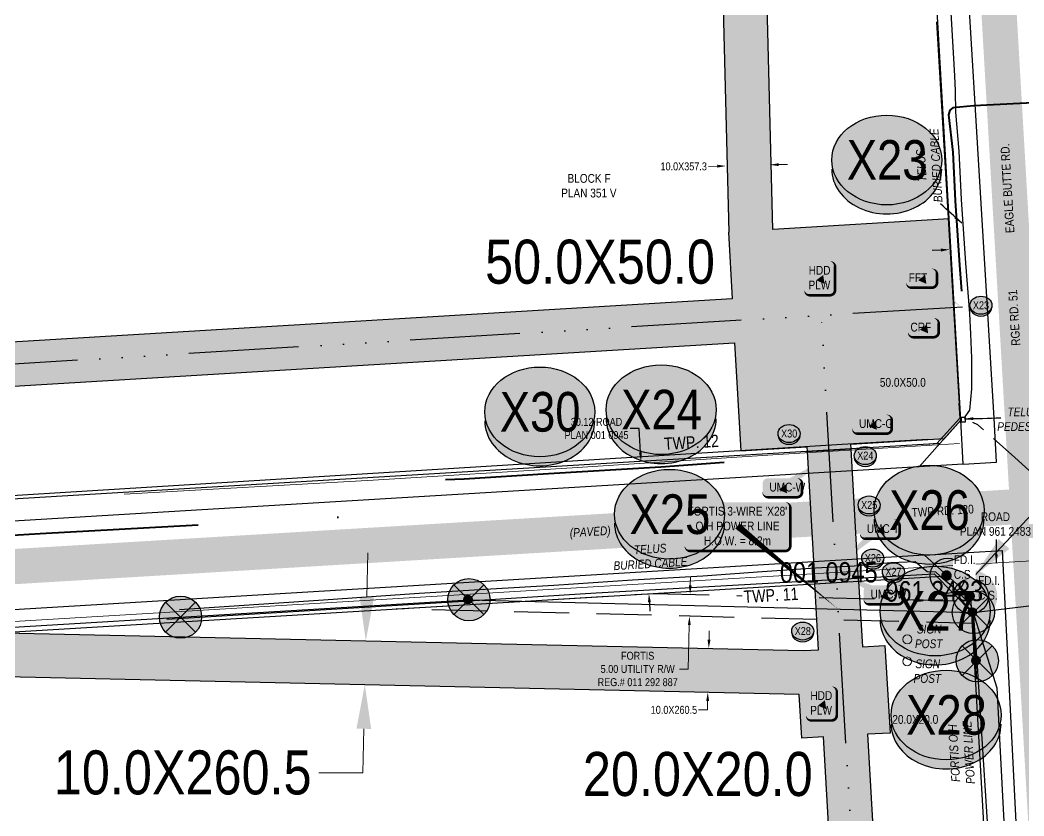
# Model space of a CAD drawing. Extents: x 312545 to 320442, y 5540407 to 5546054.
# Drawn here: x 317074.9 to 317303.1, y 5541347.3 to 5541528.3 of the extents above; entities that cross this region are included whole.
import ezdxf
from ezdxf.enums import TextEntityAlignment as Align

# ---------------------------------------------------------------- set-up
doc = ezdxf.new("R2010")
doc.units = 0
doc.header["$LTSCALE"] = 5
doc.header["$PDSIZE"] = 0.5
for name, pattern in [('COOP2', [10, 5, -1, 0, -1, 0, -1, 0, -1, 0, -1]), ('DASHDOT', [25.4, 12.7, -6.35, 0, -6.35]), ('foc-FLOWLINE', [3.75, 2.5, -1.25]), ('POWERLINE5', [7.8, 2.4, -0.6, 0.6, -0.6, 0.6, -0.6, 2.4])]:
    doc.linetypes.add(name, pattern=pattern)
doc.layers.get('Defpoints').update_dxf_attribs({"color": 9})
for name, color, linetype in [('AS-FENCE', 48, 'foc-FENCE'), ('AS-POWER', 104, 'foc-POWER'), ('AS-POWER-EXISTING', 72, 'POWERLINE5'), ('AS-POWER-EXISTING-PP', 72, 'Continuous'), ('AS-POWER-EXISTING-PP-1000', 72, 'Continuous'), ('AS-POWER-T-1000', 104, 'Continuous'), ('AS-ROADS', 254, 'Continuous'), ('AS-TELEPHONE', 224, 'foc-TEL'), ('AS-TELEPHONE-T-1000', 224, 'Continuous'), ('D-TXT-1000', 6, 'Continuous'), ('F-EZE', 190, 'foc-FLOWLINE'), ('FEATURE_LABEL', 7, 'Continuous'), ('L-MON', 1, 'Continuous'), ('L-MON-1000', 1, 'Continuous'), ('L-ROAD-T', 7, 'Continuous'), ('L-ROAD-T-1000', 7, 'Continuous'), ('L-SEC', 7, 'Continuous'), ('L-TITLEDB', 4, 'Continuous'), ('L-TITLEDB-T', 4, 'Continuous'), ('L-TITLEDB-T-1000', 4, 'Continuous'), ('P-APEX RECON PAY ITEMS-1000', 240, 'Continuous'), ('P-APEX RECON-10m BUFFER', 51, 'COOP2'), ('P-APEX RECON-URBAN', 30, 'COOP2'), ('P-APEX RECON-WORK AREA', 104, 'Continuous'), ('P-CROSSINGS', 250, 'Continuous'), ('P-CROSSINGS-1000', 250, 'Continuous')]:
    doc.layers.add(name, color=color, linetype=linetype)
for name, color, linetype, lineweight in [('AS-GENERAL', 48, 'Continuous', 18), ('AS-RECON EXISTING', 151, 'DASHDOT', 40), ('F-VCE-T', 190, 'Continuous', 9), ('P-APEX RECON-TWS-T', 104, 'Continuous', 9), ('P-APEX RECON-TWS-T-1000', 104, 'Continuous', 9), ('T-TEXT-1000', 48, 'Continuous', 18)]:
    doc.layers.add(name, color=color, linetype=linetype, lineweight=lineweight)
doc.layers.add('AS-WATER PIPE', color=7, linetype='foc-WATER', lineweight=9, true_color=0x8ac4ff)
doc.layers.add('P-APEX RECON-TO BE DRILLED-H', color=7, linetype='Continuous', true_color=0xffafe1)
doc.styles.add('1.8', font='ARIALN.TTF', dxfattribs={"height": 1.8})
doc.styles.add('175L', font='ARIALN.TTF', dxfattribs={"height": 10})
doc.styles.add('80', font='ARIALN.TTF', dxfattribs={"height": 10})
doc.styles.add('80CG', font='ARIALN.TTF', dxfattribs={"height": 10})
doc.styles.add('80L', font='ARIALN.TTF', dxfattribs={"height": 10})
doc.styles.add('80LS', font='ARIALNI.TTF', dxfattribs={"height": 10})
doc.styles.add('Crossing', font='ARIALN.TTF', dxfattribs={"height": 10})
doc.styles.add('foc-LtypeFont', font='ARIALN.TTF', dxfattribs={"height": 7.35})
doc.styles.get("Standard").update_dxf_attribs({"font": 'ARIALN.TTF'})
doc.linetypes.add('foc-FENCE', pattern='A,10,-1,["X",foc-LtypeFont,S=0.2,R=0,X=-0.625,Y=-0.75],-1.24', length=12.24)
doc.linetypes.add('foc-POWER', pattern='A,6,-1,["P",foc-LtypeFont,S=0.2,R=0,X=-0.625,Y=-0.75],-1.24,4', length=12.24)
doc.linetypes.add('foc-TEL', pattern='A,2,-1,["T",foc-LtypeFont,S=0.2,R=0,X=-0.425,Y=-0.75],-1.24,8', length=12.24)
doc.linetypes.add('foc-WATER', pattern='A,10,-1,["W",foc-LtypeFont,S=0.2,R=0,X=-0.425,Y=-0.75],-2', length=13)
doc.dimstyles.new('Compass 1 000', dxfattribs={"dimtxt": 1.8, "dimasz": 2, "dimexe": 0.2, "dimexo": 0.0625, "dimgap": 0.5, "dimtad": 0, "dimtih": 1, "dimtoh": 1, "dimzin": 0, "dimdsep": 46, "dimtxsty": '1.8', "dimcen": 0.1, "dimse1": 1, "dimse2": 1, "dimclrd": 256, "dimclrt": 256, "dimaunit": 1, "dimadec": 4, "dimazin": 0, "dimtfac": 0.06, "dimtofl": 0, "dimtmove": 0, "dimatfit": 0, "dimfxl": 0.2, "dimtolj": 1, "dimtzin": 0, "dimlwd": -1, "dimarcsym": 0})
doc.dimstyles.new('Compass 5 000', dxfattribs={"dimscale": 5, "dimtxt": 9, "dimasz": 2, "dimexe": 0.2, "dimexo": 0.0625, "dimgap": 0.5, "dimtad": 0, "dimtih": 1, "dimtoh": 1, "dimzin": 0, "dimdsep": 46, "dimtxsty": '80CG', "dimcen": 0.1, "dimse1": 1, "dimse2": 1, "dimclrd": 256, "dimclrt": 256, "dimaunit": 1, "dimadec": 4, "dimazin": 0, "dimtfac": 0.06, "dimtofl": 0, "dimtmove": 0, "dimatfit": 1, "dimfxl": 0.2, "dimtolj": 1, "dimtzin": 0, "dimlwd": -1, "dimarcsym": 0})

# ---------------------------------------------------------------- blocks, each defined once
blk = doc.blocks.new('fdia')
at = {"color": 255, "const_width": 1}
blk.add_lwpolyline([(-0.5, 0, 1), (0.5, 0, 1)], format="xyb", close=True, dxfattribs=at)
blk = doc.blocks.new('Fdiaa')
blk.add_blockref('fdia', (0, 0))
blk = doc.blocks.new('fdib')
at = {"color": 1, "const_width": 1.6}
blk.add_lwpolyline([(-0.4, 0, 1), (0.4, 0, 1)], format="xyb", close=True, dxfattribs=at)
at = {"color": 1}
blk.add_circle((0, 0), 0.8, dxfattribs=at)
blk = doc.blocks.new('Fdibb')
blk.add_blockref('fdib', (0, 0))
blk = doc.blocks.new('fdicc')
for name in ['Fdibb', 'Fdiaa']:
    blk.add_blockref(name, (0, 0))
blk = doc.blocks.new('FDI')
blk.add_blockref('fdicc', (0, 0))
blk = doc.blocks.new('POWERPOLE')
h = blk.add_hatch(color=255)
edge = h.paths.add_edge_path()
edge.add_arc((0, 0), 0.96, 0, 360)
at = {"linetype": 'Continuous'}
for p, q in [((0.679, -0.679), (-0.679, 0.679)), ((-0.679, -0.679), (0.679, 0.679))]:
    blk.add_line(p, q, dxfattribs=at)
blk.add_circle((0, 0), 0.96, dxfattribs=at)
blk = doc.blocks.new('*D1785')
at = {"layer": 'Defpoints', "color": 0, "transparency": 16777216}
for p in [(317151.73, 5541387.16), (317151.5, 5541377.16), (317153.28, 5541377.12)]:
    blk.add_point(p, dxfattribs=at)
at = {"layer": 'P-APEX RECON-TWS-T', "transparency": 16777216}
for p, q in [((317153.73, 5541397.11), (317153.96, 5541407.11)), ((317153.06, 5541367.12), (317152.83, 5541357.12)), ((317152.83, 5541357.12), (317142.83, 5541357.12))]:
    blk.add_line(p, q, dxfattribs=at)
for points in [[(317152.07, 5541397.15), (317155.4, 5541397.08), (317153.51, 5541387.12)], [(317151.39, 5541367.16), (317154.73, 5541367.08), (317153.28, 5541377.12)]]:
    blk.add_solid(points, dxfattribs=at)
at = {"layer": 'P-APEX RECON-TWS-T', "transparency": 16777216, "insert": (317111.88, 5541357.12), "char_height": 10, "attachment_point": 5, "style": '80CG'}
blk.add_mtext('\\A1;10.0X260.5', dxfattribs=at)
blk = doc.blocks.new('*D1791')
at = {"layer": 'Defpoints', "color": 0, "transparency": 16777216}
for p in [(317226.87, 5541385.51), (317226.65, 5541375.51), (317231.27, 5541375.41)]:
    blk.add_point(p, dxfattribs=at)
at = {"layer": 'P-APEX RECON-TWS-T-1000', "transparency": 16777216}
for p, q in [((317231.54, 5541387.4), (317231.58, 5541389.4)), ((317231.22, 5541373.41), (317231.18, 5541371.41)), ((317231.18, 5541371.41), (317229.18, 5541371.41))]:
    blk.add_line(p, q, dxfattribs=at)
for points in [[(317231.2, 5541387.41), (317231.87, 5541387.4), (317231.49, 5541385.4)], [(317230.89, 5541373.42), (317231.56, 5541373.4), (317231.27, 5541375.41)]]:
    blk.add_solid(points, dxfattribs=at)
at = {"layer": 'P-APEX RECON-TWS-T-1000', "transparency": 16777216, "insert": (317223.56, 5541371.41), "char_height": 1.8, "attachment_point": 5, "style": '1.8'}
blk.add_mtext('\\A1;10.0X260.5', dxfattribs=at)
blk = doc.blocks.new('*U1792')
h = blk.add_hatch(color=255)
edge = h.paths.add_edge_path()
edge.add_line((-54, -28.5), (54, -28.5))
edge.add_arc((54, -22.5), 6, 270, 360)
edge.add_line((60, -22.5), (60, 21))
edge.add_arc((54, 21), 6, 0, 90)
edge.add_line((54, 27), (-54, 27))
edge.add_arc((-54, 21), 6, 90, 180)
edge.add_line((-60, 21), (-60, -22.5))
edge.add_arc((-54, -22.5), 6, 180, 270)
at = {"color": 104, "flags": 128}
blk.add_lwpolyline([(-54, -28.5, 3, 3, 0), (54, -28.5, 3, 3, 0.414214), (60, -22.5, 3, 3, 0), (60, 21, 3, 0, 0.414214), (54, 27, 0, 0, 0), (-54, 27, 0, 0, 0.414214), (-60, 21, 0, 0, 0), (-60, -22.5, 0, 3, 0.414214)], format="xyseb", close=True, dxfattribs=at)
blk.add_lwpolyline([(114.2, -94.4, 0, 7.5, 0), (0, 0, 0, 0, 0)], format="xyseb", dxfattribs=at)
at = {"color": 104, "style": '80'}
blk.add_attdef('ENTER_TEXT_001', (-26.8, -4.9), '', height=10, dxfattribs=at)
blk = doc.blocks.new('*D1793')
at = {"layer": 'Defpoints', "color": 0, "transparency": 16777216}
for p in [(317216.07, 5541427.96), (317216.85, 5541428.01), (317218.65, 5541397.94)]:
    blk.add_point(p, dxfattribs=at)
at = {"layer": 'L-TITLEDB-T-1000', "transparency": 16777216}
for p, q in [((317215.62, 5541435.4), (317213.62, 5541435.4)), ((317215.95, 5541429.96), (317215.62, 5541435.4)), ((317217.99, 5541395.9), (317218.11, 5541393.9))]:
    blk.add_line(p, q, dxfattribs=at)
for points in [[(317216.28, 5541429.98), (317215.61, 5541429.94), (317216.07, 5541427.96)], [(317218.32, 5541395.92), (317217.66, 5541395.88), (317217.87, 5541397.9)]]:
    blk.add_solid(points, dxfattribs=at)
at = {"layer": 'L-TITLEDB-T-1000', "transparency": 16777216, "insert": (317205.96, 5541435.4), "char_height": 1.8, "attachment_point": 5, "style": '1.8'}
blk.add_mtext('\\A1;30.12 ROAD\\PPLAN 001 0945', dxfattribs=at)
blk = doc.blocks.new('*U1794')
at = {"true_color": 0xffffa8}
h = blk.add_hatch(color=51, dxfattribs=at)
edge = h.paths.add_edge_path()
edge.add_line((-11.5, -20), (11.5, -20))
edge.add_arc((11.5, -14), 6, 270, 360)
edge.add_line((17.5, -14), (17.5, 12.5))
edge.add_arc((11.5, 12.5), 6, 0, 90)
edge.add_line((11.5, 18.5), (-11.5, 18.5))
edge.add_arc((-11.5, 12.5), 6, 90, 180)
edge.add_line((-17.5, 12.5), (-17.5, -14))
edge.add_arc((-11.5, -14), 6, 180, 270)
at = {"color": 240, "flags": 128}
blk.add_lwpolyline([(-11.5, -20, 3, 3, 0), (11.5, -20, 3, 3, 0.414214), (17.5, -14, 3, 3, 0), (17.5, 12.5, 3, 0, 0.414214), (11.5, 18.5, 0, 0, 0), (-11.5, 18.5, 0, 0, 0.414214), (-17.5, 12.5, 0, 0, 0), (-17.5, -14, 0, 3, 0.414214)], format="xyseb", close=True, dxfattribs=at)
for points in [[(0.6, -42.9, 0, 10, 0), (0, 0, 5, 5, 0)], [(5.4, -7.1, 0, 10, 0), (0, 0, 5, 5, 0)]]:
    blk.add_lwpolyline(points, format="xyseb", dxfattribs=at)
at = {"color": 4, "style": '80'}
blk.add_attdef('OTHER_001', (-14.7, -5), '', height=10, dxfattribs=at)
blk = doc.blocks.new('*U1795')
at = {"true_color": 0xffffa8}
h = blk.add_hatch(color=51, dxfattribs=at)
edge = h.paths.add_edge_path()
edge.add_line((-16.5, -11.5), (16.5, -11.5))
edge.add_arc((16.5, -5.5), 6, 270, 360)
edge.add_line((22.5, -5.5), (22.5, 4))
edge.add_arc((16.5, 4), 6, 0, 90)
edge.add_line((16.5, 10), (-16.5, 10))
edge.add_arc((-16.5, 4), 6, 90, 180)
edge.add_line((-22.5, 4), (-22.5, -5.5))
edge.add_arc((-16.5, -5.5), 6, 180, 270)
at = {"color": 240, "flags": 128}
blk.add_lwpolyline([(-16.5, -11.5, 3, 3, 0), (16.5, -11.5, 3, 3, 0.414214), (22.5, -5.5, 3, 3, 0), (22.5, 4, 3, 0, 0.414214), (16.5, 10, 0, 0, 0), (-16.5, 10, 0, 0, 0.414214), (-22.5, 4, 0, 0, 0), (-22.5, -5.5, 0, 3, 0.414214)], format="xyseb", close=True, dxfattribs=at)
for points in [[(-49.8, -38.6, 0, 10, 0), (0, 0, 5, 5, 0)], [(5.4, -7.1, 0, 10, 0), (0, 0, 5, 5, 0)]]:
    blk.add_lwpolyline(points, format="xyseb", dxfattribs=at)
at = {"color": 4, "style": '80'}
blk.add_attdef('OTHER_001', (-14.7, -5), '', height=10, dxfattribs=at)
blk = doc.blocks.new('*U1796')
at = {"true_color": 0xffffa8}
h = blk.add_hatch(color=51, dxfattribs=at)
edge = h.paths.add_edge_path()
edge.add_line((-16.5, -11.5), (16.5, -11.5))
edge.add_arc((16.5, -5.5), 6, 270, 360)
edge.add_line((22.5, -5.5), (22.5, 4))
edge.add_arc((16.5, 4), 6, 0, 90)
edge.add_line((16.5, 10), (-16.5, 10))
edge.add_arc((-16.5, 4), 6, 90, 180)
edge.add_line((-22.5, 4), (-22.5, -5.5))
edge.add_arc((-16.5, -5.5), 6, 180, 270)
at = {"color": 240, "flags": 128}
blk.add_lwpolyline([(-16.5, -11.5, 3, 3, 0), (16.5, -11.5, 3, 3, 0.414214), (22.5, -5.5, 3, 3, 0), (22.5, 4, 3, 0, 0.414214), (16.5, 10, 0, 0, 0), (-16.5, 10, 0, 0, 0.414214), (-22.5, 4, 0, 0, 0), (-22.5, -5.5, 0, 3, 0.414214)], format="xyseb", close=True, dxfattribs=at)
for points in [[(-49.8, -43.2, 0, 10, 0), (0, 0, 5, 5, 0)], [(5.4, -7.1, 0, 10, 0), (0, 0, 5, 5, 0)]]:
    blk.add_lwpolyline(points, format="xyseb", dxfattribs=at)
at = {"color": 4, "style": '80'}
blk.add_attdef('OTHER_001', (-14.7, -5), '', height=10, dxfattribs=at)
blk = doc.blocks.new('*U1797')
at = {"true_color": 0xffffa8}
h = blk.add_hatch(color=51, dxfattribs=at)
edge = h.paths.add_edge_path()
edge.add_line((-16.5, -11.5), (16.5, -11.5))
edge.add_arc((16.5, -5.5), 6, 270, 360)
edge.add_line((22.5, -5.5), (22.5, 4))
edge.add_arc((16.5, 4), 6, 0, 90)
edge.add_line((16.5, 10), (-16.5, 10))
edge.add_arc((-16.5, 4), 6, 90, 180)
edge.add_line((-22.5, 4), (-22.5, -5.5))
edge.add_arc((-16.5, -5.5), 6, 180, 270)
at = {"color": 240, "flags": 128}
for points in [[(-53.7, 24.9, 0, 10, 0), (0, 0, 5, 5, 0)], [(5.4, -7.1, 0, 10, 0), (0, 0, 5, 5, 0)]]:
    blk.add_lwpolyline(points, format="xyseb", dxfattribs=at)
blk.add_lwpolyline([(-16.5, -11.5, 3, 3, 0), (16.5, -11.5, 3, 3, 0.414214), (22.5, -5.5, 3, 3, 0), (22.5, 4, 3, 0, 0.414214), (16.5, 10, 0, 0, 0), (-16.5, 10, 0, 0, 0.414214), (-22.5, 4, 0, 0, 0), (-22.5, -5.5, 0, 3, 0.414214)], format="xyseb", close=True, dxfattribs=at)
at = {"color": 4, "style": '80'}
blk.add_attdef('OTHER_001', (-14.7, -5), '', height=10, dxfattribs=at)
blk = doc.blocks.new('*U1798')
at = {"true_color": 0xffffa8}
h = blk.add_hatch(color=51, dxfattribs=at)
edge = h.paths.add_edge_path()
edge.add_line((-11.5, -20), (11.5, -20))
edge.add_arc((11.5, -14), 6, 270, 360)
edge.add_line((17.5, -14), (17.5, 12.5))
edge.add_arc((11.5, 12.5), 6, 0, 90)
edge.add_line((11.5, 18.5), (-11.5, 18.5))
edge.add_arc((-11.5, 12.5), 6, 90, 180)
edge.add_line((-17.5, 12.5), (-17.5, -14))
edge.add_arc((-11.5, -14), 6, 180, 270)
at = {"color": 240, "flags": 128}
for points in [[(21.8, 37.3, 0, 10, 0), (0, 0, 5, 5, 0)], [(5.4, -7.1, 0, 10, 0), (0, 0, 5, 5, 0)]]:
    blk.add_lwpolyline(points, format="xyseb", dxfattribs=at)
blk.add_lwpolyline([(-11.5, -20, 3, 3, 0), (11.5, -20, 3, 3, 0.414214), (17.5, -14, 3, 3, 0), (17.5, 12.5, 3, 0, 0.414214), (11.5, 18.5, 0, 0, 0), (-11.5, 18.5, 0, 0, 0.414214), (-17.5, 12.5, 0, 0, 0), (-17.5, -14, 0, 3, 0.414214)], format="xyseb", close=True, dxfattribs=at)
at = {"color": 4, "style": '80'}
blk.add_attdef('OTHER_001', (-14.7, -5), '', height=10, dxfattribs=at)
blk = doc.blocks.new('*D1799')
at = {"layer": 'Defpoints', "color": 0, "transparency": 16777216}
for p in [(317235.4, 5541495.11), (317235.4, 5541495.11), (317245.39, 5541495.36)]:
    blk.add_point(p, dxfattribs=at)
at = {"layer": 'P-APEX RECON-TWS-T-1000', "transparency": 16777216}
for p, q in [((317233.4, 5541495.06), (317231.4, 5541495.01)), ((317247.39, 5541495.42), (317249.39, 5541495.47))]:
    blk.add_line(p, q, dxfattribs=at)
for points in [[(317233.39, 5541495.4), (317233.41, 5541494.73), (317235.4, 5541495.11)], [(317247.38, 5541495.75), (317247.4, 5541495.08), (317245.39, 5541495.37)]]:
    blk.add_solid(points, dxfattribs=at)
at = {"layer": 'P-APEX RECON-TWS-T-1000', "transparency": 16777216, "insert": (317225.78, 5541495.01), "char_height": 1.8, "attachment_point": 5, "style": '1.8'}
blk.add_mtext('\\A1;10.0X357.3', dxfattribs=at)
blk = doc.blocks.new('*D1800')
at = {"layer": 'Defpoints', "color": 0, "transparency": 16777216}
for p in [(317316.52, 5541480.71), (317286.09, 5541478.95), (317316.68, 5541477.86)]:
    blk.add_point(p, dxfattribs=at)
at = {"layer": 'L-TITLEDB-T-1000', "transparency": 16777216}
for p, q in [((317318.68, 5541477.97), (317320.68, 5541478.09)), ((317284.25, 5541475.98), (317282.26, 5541475.87))]:
    blk.add_line(p, q, dxfattribs=at)
for points in [[(317318.66, 5541478.3), (317318.7, 5541477.64), (317316.68, 5541477.86)], [(317284.24, 5541476.32), (317284.27, 5541475.65), (317286.25, 5541476.1)]]:
    blk.add_solid(points, dxfattribs=at)
at = {"layer": 'L-TITLEDB-T-1000', "transparency": 16777216, "insert": (317327.05, 5541478.09), "char_height": 1.8, "attachment_point": 5, "style": '1.8'}
blk.add_mtext('\\A1;30.48 ROAD\\PPLAN 352 IX', dxfattribs=at)
blk = doc.blocks.new('*U1838')
at = {"true_color": 0xffffa8}
h = blk.add_hatch(color=51, dxfattribs=at)
edge = h.paths.add_edge_path()
edge.add_line((-11.5, -11.5), (11.5, -11.5))
edge.add_arc((11.5, -5.5), 6, 270, 360)
edge.add_line((17.5, -5.5), (17.5, 4))
edge.add_arc((11.5, 4), 6, 0, 90)
edge.add_line((11.5, 10), (-11.5, 10))
edge.add_arc((-11.5, 4), 6, 90, 180)
edge.add_line((-17.5, 4), (-17.5, -5.5))
edge.add_arc((-11.5, -5.5), 6, 180, 270)
at = {"color": 240, "flags": 128}
blk.add_lwpolyline([(-11.5, -11.5, 3, 3, 0), (11.5, -11.5, 3, 3, 0.414214), (17.5, -5.5, 3, 3, 0), (17.5, 4, 3, 0, 0.414214), (11.5, 10, 0, 0, 0), (-11.5, 10, 0, 0, 0.414214), (-17.5, 4, 0, 0, 0), (-17.5, -5.5, 0, 3, 0.414214)], format="xyseb", close=True, dxfattribs=at)
for points in [[(45.1, -33.3, 0, 10, 0), (0, 0, 5, 5, 0)], [(5.4, -7.1, 0, 10, 0), (0, 0, 5, 5, 0)]]:
    blk.add_lwpolyline(points, format="xyseb", dxfattribs=at)
at = {"color": 4, "style": '80'}
blk.add_attdef('OTHER_001', (-14.7, -5), '', height=10, dxfattribs=at)
blk = doc.blocks.new('*U1839')
at = {"true_color": 0xffffa8}
h = blk.add_hatch(color=51, dxfattribs=at)
edge = h.paths.add_edge_path()
edge.add_line((-11.5, -11.5), (11.5, -11.5))
edge.add_arc((11.5, -5.5), 6, 270, 360)
edge.add_line((17.5, -5.5), (17.5, 4))
edge.add_arc((11.5, 4), 6, 0, 90)
edge.add_line((11.5, 10), (-11.5, 10))
edge.add_arc((-11.5, 4), 6, 90, 180)
edge.add_line((-17.5, 4), (-17.5, -5.5))
edge.add_arc((-11.5, -5.5), 6, 180, 270)
at = {"color": 240, "flags": 128}
for points in [[(32.8, 22.3, 0, 10, 0), (0, 0, 5, 5, 0)], [(5.4, -7.1, 0, 10, 0), (0, 0, 5, 5, 0)]]:
    blk.add_lwpolyline(points, format="xyseb", dxfattribs=at)
blk.add_lwpolyline([(-11.5, -11.5, 3, 3, 0), (11.5, -11.5, 3, 3, 0.414214), (17.5, -5.5, 3, 3, 0), (17.5, 4, 3, 0, 0.414214), (11.5, 10, 0, 0, 0), (-11.5, 10, 0, 0, 0.414214), (-17.5, 4, 0, 0, 0), (-17.5, -5.5, 0, 3, 0.414214)], format="xyseb", close=True, dxfattribs=at)
at = {"color": 4, "style": '80'}
blk.add_attdef('OTHER_001', (-14.7, -5), '', height=10, dxfattribs=at)
blk = doc.blocks.new('xing2')
h = blk.add_hatch(color=50)
h.dxf.hatch_style = 1
edge = h.paths.add_edge_path()
edge.add_ellipse((0, 0), major_axis=(-12.5, 0), ratio=0.816297, start_angle=0, end_angle=360)
h = blk.add_hatch(color=250)
h.dxf.hatch_style = 1
edge = h.paths.add_edge_path()
edge.add_ellipse((0, -2.05), major_axis=(-12.5, 0), ratio=0.816297, start_angle=0, end_angle=180)
edge.add_line((12.5, -2.05), (12.5, 0))
edge.add_ellipse((0, 0), major_axis=(-12.5, 0), ratio=0.816297, start_angle=0, end_angle=180, ccw=False)
edge.add_line((-12.5, 0), (-12.5, -2.05))
at = {"color": 250}
blk.add_ellipse((0, 0), major_axis=(-12.5, 0), ratio=0.816297, dxfattribs=at)
blk.add_ellipse((0, -2.05), major_axis=(-12.5, 0), ratio=0.816297, start_param=0, end_param=3.141593, dxfattribs=at)
at = {"color": 250, "style": 'Crossing'}
blk.add_attdef('CROSSING', text='', height=9, dxfattribs=at).set_placement((0.09, 0.02), align=Align.MIDDLE_CENTER)
at = {"color": 250, "style": 'Crossing', "flags": 1}
for tag, p in [('OWNER', (0.09, -12.49)), ('DESCRIPTION', (0.09, -25.77)), ('LOCATION', (0.09, -39.3)), ('DWG_REF', (0.09, -52.84))]:
    blk.add_attdef(tag, text='', height=9, dxfattribs=at).set_placement(p, align=Align.MIDDLE_CENTER)
blk = doc.blocks.new('*D1871')
at = {"layer": 'Defpoints', "color": 0, "transparency": 16777216}
for p in [(317236.61, 5541397.48), (317227.1, 5541392.71), (317236.49, 5541392.48)]:
    blk.add_point(p, dxfattribs=at)
at = {"layer": 'F-VCE-T', "transparency": 16777216}
for p, q in [((317227.28, 5541399.71), (317227.33, 5541401.71)), ((317227.05, 5541390.71), (317226.8, 5541380.71)), ((317226.8, 5541380.71), (317224.8, 5541380.71))]:
    blk.add_line(p, q, dxfattribs=at)
for points in [[(317226.95, 5541399.72), (317227.61, 5541399.7), (317227.23, 5541397.71)], [(317226.72, 5541390.72), (317227.39, 5541390.7), (317227.1, 5541392.71)]]:
    blk.add_solid(points, dxfattribs=at)
at = {"layer": 'F-VCE-T', "transparency": 16777216, "insert": (317215.32, 5541380.71), "char_height": 1.8, "attachment_point": 5, "style": '1.8'}
blk.add_mtext('\\A1;FORTIS\\P5.00 UTILITY R/W\\PREG.# 011 292 887', dxfattribs=at)
blk = doc.blocks.new('*U1907')
at = {"true_color": 0xffffa8}
h = blk.add_hatch(color=51, dxfattribs=at)
edge = h.paths.add_edge_path()
edge.add_line((-16.5, -11.5), (16.5, -11.5))
edge.add_arc((16.5, -5.5), 6, 270, 360)
edge.add_line((22.5, -5.5), (22.5, 4))
edge.add_arc((16.5, 4), 6, 0, 90)
edge.add_line((16.5, 10), (-16.5, 10))
edge.add_arc((-16.5, 4), 6, 90, 180)
edge.add_line((-22.5, 4), (-22.5, -5.5))
edge.add_arc((-16.5, -5.5), 6, 180, 270)
at = {"color": 240, "flags": 128}
for points in [[(52, 33.6, 0, 10, 0), (0, 0, 5, 5, 0)], [(5.4, -7.1, 0, 10, 0), (0, 0, 5, 5, 0)]]:
    blk.add_lwpolyline(points, format="xyseb", dxfattribs=at)
blk.add_lwpolyline([(-16.5, -11.5, 3, 3, 0), (16.5, -11.5, 3, 3, 0.414214), (22.5, -5.5, 3, 3, 0), (22.5, 4, 3, 0, 0.414214), (16.5, 10, 0, 0, 0), (-16.5, 10, 0, 0, 0.414214), (-22.5, 4, 0, 0, 0), (-22.5, -5.5, 0, 3, 0.414214)], format="xyseb", close=True, dxfattribs=at)
at = {"color": 4, "style": '80'}
blk.add_attdef('OTHER_001', (-14.7, -5), '', height=10, dxfattribs=at)

msp = doc.modelspace()

# ---------------------------------------------------------------- hatches: boundary and pattern name
at = {"layer": 'P-APEX RECON-10m BUFFER'}
h = msp.add_hatch(color=256, dxfattribs=at)
h.dxf.hatch_style = 1
h.paths.add_polyline_path([(317287.563, 5541457.933), (317286.986, 5541467.919), (317286.108, 5541483.105), (317246.013, 5541480.67), (317236.992, 5541837.973), (317227.102, 5541833.489), (317236.025, 5541480.063), (317235.934, 5541480.058), (317236.79, 5541464.899), (316460.022, 5541418.167), (316459.412, 5541428.159), (316439.423, 5541427.095), (316439.977, 5541416.961), (316394.962, 5541414.253), (316394.338, 5541424.281), (316374.317, 5541422.988), (316374.862, 5541413.043), (316288.196, 5541407.829), (316265.794, 5541397.673), (316266.753, 5541396.518), (316276.287, 5541397.092), (316276.484, 5541389.661), (316281.323, 5541389.903), (316282.351, 5541372.158), (316292.338, 5541372.743), (316291.314, 5541390.403), (316296.687, 5541390.672), (316296.241, 5541398.292), (316380.616, 5541403.368), (316382.148, 5541378.007), (316392.134, 5541378.592), (316390.601, 5541403.969), (316445.653, 5541407.281), (316447.153, 5541381.816), (316457.139, 5541382.402), (316455.638, 5541407.882), (317237.354, 5541454.912), (317238.743, 5541430.323), (317253.78, 5541431.24), (317253.84, 5541430.187), (317263.825, 5541430.787), (317263.764, 5541431.85), (317285.067, 5541433.15), (317288.756, 5541437.305)])
h = msp.add_hatch(color=256, dxfattribs=at)
h.dxf.hatch_style = 1
h.paths.add_polyline_path([(317247.097, 5540906.547), (317227.123, 5540905.406), (317225.982, 5540925.38), (317245.955, 5540926.521), (317246.671, 5540914.005), (317278.166, 5540916.065), (317277.466, 5540928.321), (317282.632, 5540928.616), (317273.266, 5541091.781), (317247, 5541090.298), (317241.929, 5541095.116), (317241.163, 5541104.028), (317247.424, 5541107.807), (317272.265, 5541109.212), (317257.566, 5541365.28), (317252.649, 5541364.998), (317252.038, 5541374.903), (317071.626, 5541378.951), (317036.533, 5541376.033), (317015.101, 5541374.724), (317005.867, 5541374.474), (317000.511, 5541377.164), (316997.96, 5541382.091), (316997.62, 5541384.618), (317007.629, 5541385.219), (317007.639, 5541385.145), (317007.899, 5541384.644), (317008.109, 5541384.538), (317014.661, 5541384.715), (317035.814, 5541386.008), (317071.323, 5541388.961), (317252.964, 5541384.885), (317256.428, 5541385.103), (317255.567, 5541400.106), (317265.552, 5541400.706), (317266.412, 5541385.733), (317271.48, 5541386.053), (317272.694, 5541366.151), (317267.553, 5541365.855), (317292.619, 5540929.187), (317297.44, 5540929.462), (317298.581, 5540909.489), (317278.607, 5540908.347)])
h.paths.add_polyline_path([(317272.979, 5541096.772), (317248.877, 5541095.412), (317246.748, 5541097.434), (317246.411, 5541101.356), (317248.945, 5541102.885), (317272.552, 5541104.22)], flags=16)
at = {"layer": 'P-APEX RECON-TO BE DRILLED-H'}
h = msp.add_hatch(color=256, dxfattribs=at)
h.dxf.hatch_style = 1
h.paths.add_polyline_path([(317262.068, 5541461.404), (317266.7, 5541380.704), (317256.714, 5541380.131), (317252.081, 5541460.831)])

# ---------------------------------------------------------------- linework, layer by layer
at = {"layer": 'AS-FENCE', "flags": 128}
for points in [[(317283.25, 5541527.878), (317288.41, 5541441.105)], [(317281.18, 5541432.919), (317261.817, 5541431.755), (317028.783, 5541417.353), (317026.052, 5541424.638), (316988.348, 5541525.565)], [(317288.359, 5541441.183), (317288.538, 5541437.755), (317283.36, 5541431.967), (317281.702, 5541431.868), (317281.719, 5541431.848)], [(317108.293, 5541392.035), (317175.73, 5541396.16), (317205.847, 5541398.014), (317282.73, 5541402.34), (317291.432, 5541393.483), (317292.327, 5541378.412)]]:
    msp.add_lwpolyline(points, dxfattribs=at)
at = {"layer": 'AS-GENERAL'}
for centre in [(317276.636, 5541387.454), (317276.596, 5541382.444)]:
    msp.add_circle(centre, 1, dxfattribs=at)
at = {"layer": 'AS-POWER', "flags": 128}
for points in [[(317017.816, 5541386.914), (317176.95, 5541396.477), (317291.607, 5541393.591), (317291.699, 5541393.585), (317336.45, 5541398.977), (317336.482, 5541398.978), (317376.724, 5541401.108), (317392.453, 5541402.362), (317413.237, 5541403.46)], [(317333.174, 5540502.074), (317311.272, 5540874.676), (317314.187, 5540976.489), (317305.286, 5541178.517), (317298.931, 5541282.074), (317292.516, 5541382.604), (317292.516, 5541382.604), (317291.653, 5541393.588), (317291.653, 5541393.588)]]:
    msp.add_lwpolyline(points, dxfattribs=at)
at = {"layer": 'AS-POWER-EXISTING', "flags": 128}
msp.add_lwpolyline([(317326.699, 5541394.669), (317325.024, 5541399.585), (317325.044, 5541403.384), (317325.215, 5541405.075), (317324.761, 5541405.781), (317322.441, 5541408.027), (317312.994, 5541417.938), (317301.094, 5541428.794), (317292.643, 5541436.272), (317290.375, 5541437.275)], dxfattribs=at)
at = {"layer": 'AS-RECON EXISTING', "flags": 128}
for points in [[(317308.209, 5541509.616), (317291.749, 5541508.79), (317286.97, 5541508.361), (317286.291, 5541507.783), (317285.973, 5541506.724), (317286.965, 5541498.257), (317287.535, 5541487.159), (317288.483, 5541472.591), (317289.285, 5541461.386), (317289.515, 5541456.384), (317289.82, 5541447.697), (317290.319, 5541440.806), (317289.828, 5541436.46), (317289.351, 5541436.106)], [(316167.566, 5541372.875), (316172.726, 5541369.437), (316176.443, 5541367.035), (316180.369, 5541364.872), (316183.964, 5541362.803), (316185.974, 5541361.691), (316188.892, 5541360.044), (316191.455, 5541359.397), (316194.539, 5541359.224), (316196.544, 5541359.264), (316204.215, 5541360.268), (316214.699, 5541360.743), (316226.14, 5541362.112), (316239.104, 5541363.179), (316256.899, 5541363.592), (316276.392, 5541364.21), (316297.451, 5541365.378), (316317.951, 5541366.154), (316339.08, 5541367.357), (316365.234, 5541368.806), (316395.106, 5541370.916), (316417.226, 5541371.92), (316449.557, 5541373.719), (316499.496, 5541376.825), (316529.143, 5541378.657), (316558.777, 5541380.559), (316612.404, 5541383.688), (316672.147, 5541386.796), (316697.925, 5541388.286), (316760.986, 5541392.051), (316820.538, 5541395.932), (316869.941, 5541399.095), (316901.704, 5541400.755), (316927.718, 5541401.951), (316981.097, 5541405.719), (317030.522, 5541408.438), (317079.49, 5541411.554), (317126.343, 5541414.1), (317154.452, 5541415.629), (317155.634, 5541415.931), (317155.597, 5541417.344), (317155.332, 5541422.906), (317157.534, 5541422.996), (317164.94, 5541423.484), (317175.87, 5541423.985), (317195.019, 5541425.191), (317220.551, 5541426.697), (317240.373, 5541428.166), (317249.268, 5541428.42), (317259.092, 5541428.747), (317269.771, 5541429.292), (317279.613, 5541429.987), (317284.97, 5541430.775), (317286.327, 5541431.957), (317287.976, 5541433.813), (317289.272, 5541436.024)]]:
    msp.add_lwpolyline(points, dxfattribs=at)
at = {"layer": 'AS-ROADS', "const_width": 8.003, "flags": 128}
for points in [[(317231.511, 5542669.952), (317356.903, 5540502.922)], [(315570.924, 5541314.139), (317413.601, 5541424.332)]]:
    msp.add_lwpolyline(points, dxfattribs=at)
at = {"layer": 'AS-TELEPHONE', "flags": 128}
for points in [[(317289.537, 5541437.779), (317290.873, 5541439.593), (317291.321, 5541444.447), (317291.309, 5541451.384), (317291.092, 5541456.84), (317290.82, 5541461.57), (317289.892, 5541472.98), (317288.956, 5541487.492), (317288.407, 5541498.449), (317287.671, 5541507.385), (317287.616, 5541512.184), (317287.448, 5541515.629), (317263.553, 5541927.102), (317246.931, 5542183.975), (317229.113, 5542494.103)], [(317111.175, 5541394.236), (317143.863, 5541396.408), (317165.619, 5541397.956), (317181.941, 5541398.965), (317196.279, 5541399.814), (317214.144, 5541401.009), (317230.106, 5541401.884), (317243.63, 5541402.875), (317255.786, 5541403.743), (317264.55, 5541404.17), (317272.888, 5541404.921), (317278.408, 5541405.176), (317281.14, 5541402.898), (317283.039, 5541402.777), (317284.117, 5541401.819), (317287.141, 5541399.33), (317291.057, 5541395.253), (317297.002, 5541376.407), (317301.544, 5541289.589), (317343.376, 5540503.451)]]:
    msp.add_lwpolyline(points, dxfattribs=at)
msp.add_lwpolyline([(317288.841, 5541436.938), (317289.841, 5541436.938), (317289.841, 5541437.939), (317288.841, 5541437.939)], close=True, dxfattribs=at)
at = {"layer": 'AS-WATER PIPE', "flags": 128}
msp.add_lwpolyline([(317098.597, 5541420.495), (317155.216, 5541423.689), (317201.614, 5541426.502), (317248.429, 5541429.542), (317266.009, 5541430.643), (317288.509, 5541432.015)], dxfattribs=at)
at = {"layer": 'F-EZE', "flags": 128}
msp.add_lwpolyline([(317219.102, 5541397.917), (317291.12, 5541396.103), (317291.407, 5541391.093), (317160.401, 5541394.392)], close=True, dxfattribs=at)
at = {"layer": 'L-SEC', "flags": 128}
for points in [[(317289.289, 5541427.304), (317296.923, 5541427.763)], [(317289.334, 5541427.308), (316493.615, 5541379.529)], [(317280.51, 5541406.614), (317290.495, 5541407.214)], [(317290.495, 5541407.214), (317298.282, 5541407.682)], [(317338.719, 5540602.227), (317298.28, 5541407.682)], [(317280.51, 5541406.614), (316494.821, 5541359.438)]]:
    msp.add_lwpolyline(points, dxfattribs=at)
at = {"layer": 'L-TITLEDB', "flags": 128}
for points in [[(317288.756, 5541437.305), (317217.367, 5542672.266)], [(317296.923, 5541427.763), (317296.346, 5541437.743), (317271.223, 5541853.492), (317260.189, 5542037.891), (317248.633, 5542231.386), (317225.872, 5542613.235)], [(317288.756, 5541437.305), (317284.04, 5541431.993)], [(317289.334, 5541427.307), (317288.756, 5541437.305)], [(317284.047, 5541432.001), (316493.315, 5541384.522)], [(317284.04, 5541431.993), (317279.338, 5541426.697)], [(317285.787, 5541401.921), (317280.51, 5541406.614)], [(316495.106, 5541354.445), (317285.787, 5541401.921)], [(317285.787, 5541401.921), (317291.072, 5541397.221)], [(317318.856, 5540910.647), (317291.055, 5541397.248)]]:
    msp.add_lwpolyline(points, dxfattribs=at)
at = {"layer": 'P-APEX RECON-URBAN', "flags": 128}
for points in [[(317289.162, 5541463.039), (316268.983, 5541401.663), (316268.188, 5541402.62)], [(317288.652, 5540911.022), (317257.074, 5541461.117)]]:
    msp.add_lwpolyline(points, dxfattribs=at)
at = {"layer": 'P-APEX RECON-WORK AREA', "flags": 128}
for points in [[(316492.344, 5541410.09), (317237.354, 5541454.912), (317238.743, 5541430.323), (317253.78, 5541431.24), (317253.84, 5541430.187), (317263.825, 5541430.787), (317263.764, 5541431.85), (317285.067, 5541433.15), (317288.756, 5541437.305), (317287.563, 5541457.933), (317287.563, 5541457.933), (317286.986, 5541467.919), (317286.986, 5541467.919), (317286.108, 5541483.105), (317246.013, 5541480.67), (317236.992, 5541837.973), (317227.102, 5541833.489), (317236.025, 5541480.063), (317235.934, 5541480.058), (317236.79, 5541464.899), (316491.748, 5541420.076)], [(317071.323, 5541388.961), (317252.964, 5541384.885), (317256.428, 5541385.103), (317255.567, 5541400.106), (317265.552, 5541400.706), (317266.412, 5541385.733), (317271.48, 5541386.053), (317272.694, 5541366.151), (317267.553, 5541365.855), (317292.619, 5540929.187)], [(317272.265, 5541109.212), (317257.566, 5541365.28), (317252.649, 5541364.998), (317252.038, 5541374.903), (317071.626, 5541378.951)]]:
    msp.add_lwpolyline(points, dxfattribs=at)
msp.add_lwpolyline([(317265.552, 5541400.706), (317263.825, 5541430.787), (317253.84, 5541430.187), (317255.567, 5541400.106)], close=True, dxfattribs=at)

# ---------------------------------------------------------------- block references
at = {"layer": 'AS-POWER-EXISTING-PP', "color": 2, "zscale": 5}
for p, xscale, yscale in [((317176.95, 5541396.477), 5, 5), ((317291.653, 5541393.588), 5.001580479999992, 5.001580479999992), ((317292.516, 5541382.604), 5.001580479999992, 5.001580479999992)]:
    msp.add_blockref('POWERPOLE', p, dxfattribs=dict(at, xscale=xscale, yscale=yscale))
at = {"layer": 'AS-POWER-EXISTING-PP', "xscale": 5.001580479999993, "yscale": 5.001580479999993, "zscale": 5.001580479999993}
msp.add_blockref('POWERPOLE', (317111.386, 5541392.494), dxfattribs=at)
at = {"layer": 'AS-POWER-EXISTING-PP-1000', "color": 2, "zscale": 4.99842001942554}
for p in [(317176.721, 5541396.517), (317291.388, 5541393.629), (317292.251, 5541382.648)]:
    msp.add_blockref('POWERPOLE', p, dxfattribs=at)
at = {"layer": 'L-MON', "xscale": 5.001580479999992, "yscale": 5.001580479999992, "zscale": 5}
for p in [(317285.787, 5541401.921), (317291.055, 5541397.248)]:
    msp.add_blockref('FDI', p, dxfattribs=at)
at = {"layer": 'L-MON-1000', "zscale": 4.99842001942554}
for p in [(317285.524, 5541401.959), (317290.79, 5541397.287)]:
    msp.add_blockref('FDI', p, dxfattribs=at)
at = {"layer": 'P-APEX RECON PAY ITEMS-1000'}
ref = msp.add_blockref('*U1794', (317256.704, 5541469.721), dxfattribs=dict(at, xscale=0.2001664926837859, yscale=0.2001664926837859, zscale=0.2001664926837859))
ref.add_attrib('OTHER_001', 'HDD', (317254.196, 5541470.388), dxfattribs={"layer": '0', "color": 4, "height": 2.0017, "style": '80'})
ref.add_attrib('OTHER_002', 'PLW', (317254.142, 5541467.052), dxfattribs={"layer": '0', "color": 4, "height": 2.0017, "style": '80'})
at = {"layer": 'P-APEX RECON PAY ITEMS-1000', "xscale": 0.2001664926837859, "yscale": 0.2001664926837859, "zscale": 0.2001664926837859}
for name, p, values in [('*U1838', (317279.875, 5541469.721), {'OTHER_001': 'FFT'}), ('*U1839', (317280.279, 5541458.47), {'OTHER_001': 'CRF'}), ('*U1795', (317268.591, 5541436.526), {'OTHER_001': 'UMC-G'}), ('*U1907', (317248.207, 5541422.08), {'OTHER_001': 'UMC-W'}), ('*U1796', (317270.369, 5541412.636), {'OTHER_001': 'UMC-T'}), ('*U1797', (317271.214, 5541397.721), {'OTHER_001': 'UMC-W'})]:
    msp.add_blockref(name, p, dxfattribs=at).add_auto_attribs(values)
at = {"layer": 'P-APEX RECON PAY ITEMS-1000'}
ref = msp.add_blockref('*U1798', (317257.093, 5541373.003), dxfattribs=dict(at, xscale=0.2001664926837859, yscale=0.2001664926837859, zscale=0.2001664926837859))
ref.add_attrib('OTHER_001', 'HDD', (317254.585, 5541373.67), dxfattribs={"layer": '0', "color": 4, "height": 2.0017, "style": '80'})
ref.add_attrib('OTHER_002', 'PLW', (317254.531, 5541370.334), dxfattribs={"layer": '0', "color": 4, "height": 2.0017, "style": '80'})
at = {"layer": 'P-CROSSINGS', "xscale": 1.000316096, "yscale": 1.000316096, "zscale": 1.000316096}
for p, values in [((317271.948, 5541496.466), {'CROSSING': 'X23'}), ((317193.058, 5541439.18), {'CROSSING': 'X30'}), ((317220.663, 5541439.685), {'CROSSING': 'X24'}), ((317222.562, 5541415.903), {'CROSSING': 'X25'}), ((317285.444, 5541370.251), {'CROSSING': 'X28'})]:
    msp.add_blockref('xing2', p, dxfattribs=at).add_auto_attribs(values)
at = {"layer": 'P-CROSSINGS-1000', "xscale": 0.2000632192, "yscale": 0.2000632192, "zscale": 0.2000632192}
for p, values in [((317293.359, 5541463.433), {'CROSSING': 'X23'}), ((317249.744, 5541434.261), {'CROSSING': 'X30'}), ((317267.056, 5541429.251), {'CROSSING': 'X24'}), ((317267.937, 5541418.019), {'CROSSING': 'X25'}), ((317268.77, 5541405.936), {'CROSSING': 'X26'}), ((317273.447, 5541402.828), {'CROSSING': 'X27'}), ((317252.841, 5541389.344), {'CROSSING': 'X28'})]:
    msp.add_blockref('xing2', p, dxfattribs=at).add_auto_attribs(values)

# ---------------------------------------------------------------- texts
at = {"layer": 'AS-POWER-T-1000', "insert": (317286.762, 5541353.036), "char_height": 2, "attachment_point": 1, "rotation": 93.30837, "style": '175L'}
msp.add_mtext_dynamic_manual_height_columns('\\pi1.9247;{\\fArial Narrow|b0|i1|c0|p34;FORTIS O/H\\P\\pi1.274;POWER LINE}', width=16.9245, gutter_width=50, heights=[0], dxfattribs=at)
at = {"layer": 'AS-TELEPHONE-T-1000', "char_height": 2, "attachment_point": 1, "style": '175L'}
for insert, rotation in [((317279.315, 5541486.555), 93.30837), ((317209.513, 5541408.497), 3.43617)]:
    msp.add_mtext_dynamic_manual_height_columns('\\pi4.9063;{\\fArial Narrow|b0|i1|c0|p34;TELUS\\P\\pi0.059795;BURIED CABLE}', width=16.9245, gutter_width=50, heights=[0], dxfattribs=dict(at, insert=insert, rotation=rotation))
at = {"layer": 'AS-TELEPHONE-T-1000', "insert": (317296.999, 5541440.182), "char_height": 2, "attachment_point": 1, "style": '175L'}
msp.add_mtext_dynamic_manual_height_columns('\\pi2.4009;{\\fArial Narrow|b0|i1|c0|p34;TELUS\\P\\pi0.065252;PEDESTAL}', width=11.91359, gutter_width=50, heights=[0], dxfattribs=at)
at = {"layer": 'D-TXT-1000', "color": 3, "insert": (317221.227, 5541433.315), "char_height": 2.7991, "attachment_point": 1, "rotation": 3.26217, "style": '80L'}
msp.add_mtext_dynamic_manual_height_columns('TWP. 12', width=101.3954, gutter_width=47.5, heights=[0], dxfattribs=at)
at = {"layer": 'FEATURE_LABEL'}
msp.add_text('001 0945', height=4.65, rotation=0.2, dxfattribs=at).set_placement((317258.768, 5541400.365), align=Align.CENTER)
msp.add_text('961 2483', height=4.65, rotation=0.3, dxfattribs=at).set_placement((317293.873, 5541398.463), align=Align.MIDDLE_RIGHT)
at = {"layer": 'L-MON-1000', "insert": (317292.72, 5541401.832), "char_height": 2, "attachment_point": 1, "style": '175L'}
msp.add_mtext_dynamic_manual_height_columns('FD.I.\\PC.S.', width=4.78808, gutter_width=50, heights=[0], dxfattribs=at)
at = {"layer": 'L-ROAD-T', "insert": (317284.608, 5541417.694), "char_height": 2.00051, "width": 14.04133, "attachment_point": 2, "rotation": 3.43617, "style": '80L'}
msp.add_mtext('TWP RD. 120', dxfattribs=at)
at = {"layer": 'L-ROAD-T-1000', "attachment_point": 2, "rotation": 93.4076, "style": '80L'}
for s, insert, char_height, width in [('EAGLE BUTTE RD.', (317298.383, 5541489.952), 1.99988, 20.19068), ('RGE RD. 51', (317299.946, 5541460.52), 1.9999, 12.32622)]:
    msp.add_mtext(s, dxfattribs=dict(at, insert=insert, char_height=char_height, width=width))
at = {"layer": 'L-TITLEDB-T-1000', "char_height": 1.99888, "attachment_point": 1, "rotation": 0.00383, "style": '175L'}
for s, width, insert in [('\\pi1.5385;BLOCK F\\P\\pi0.09794;PLAN 351 V', 12.60505, (317197.823, 5541493.292)), ('\\pi4.8831;ROAD\\P\\pi0.09794;PLAN 961 2483', 16.07923, (317288.472, 5541416.344))]:
    msp.add_mtext_dynamic_manual_height_columns(s, width=width, gutter_width=100, heights=[0], dxfattribs=dict(at, insert=insert))
at = {"layer": 'P-APEX RECON-TWS-T', "char_height": 10.0032, "attachment_point": 1, "style": '175L'}
for s, insert in [('50.0X50.0', (317180.634, 5541478.344)), ('20.0X20.0', (317202.866, 5541361.841))]:
    msp.add_mtext_dynamic_manual_height_columns(s, width=51.77121, gutter_width=10, heights=[0], dxfattribs=dict(at, insert=insert))
at = {"layer": 'P-APEX RECON-TWS-T-1000', "char_height": 2, "attachment_point": 1, "style": '175L'}
for s, insert in [('50.0X50.0', (317270.381, 5541446.905)), ('20.0X20.0', (317273.216, 5541370.246))]:
    msp.add_mtext_dynamic_manual_height_columns(s, width=10.35424, gutter_width=10, heights=[0], dxfattribs=dict(at, insert=insert))
at = {"layer": 'T-TEXT-1000', "insert": (317204.456, 5541412.951), "char_height": 1.9999, "width": 9.1777, "attachment_point": 2, "rotation": 3.43617, "style": '80LS'}
msp.add_mtext('(PAVED)', dxfattribs=at)
at = {"layer": 'T-TEXT-1000', "char_height": 1.99937, "attachment_point": 1, "style": '175L'}
for insert in [(317278.308, 5541390.789), (317277.979, 5541382.893)]:
    msp.add_mtext_dynamic_manual_height_columns('\\pi0.48222;{\\fArial Narrow|b0|i1|c0|p34;SIGN\\P\\pi0.066255;POST}', width=6.4743, gutter_width=10, heights=[0], dxfattribs=dict(at, insert=insert))

# ---------------------------------------------------------------- dimensions: what is measured, and where the dimension line sits
at = {"layer": 'F-VCE-T'}
dim = msp.add_linear_dim(base=(317227.105, 5541392.712), p1=(317236.613, 5541397.476), p2=(317236.488, 5541392.476), angle=268.55721, text='FORTIS\\P5.00 UTILITY R/W\\PREG.# 011 292 887', dimstyle='Compass 1 000', dxfattribs=at)
dim.commit()
dim.dimension.update_dxf_attribs({"geometry": '*D1871', "text_midpoint": (317215.316, 5541380.706), "dimtype": 161})
at = {"layer": 'L-TITLEDB-T-1000'}
for base, p1, p2, angle, text, picture, middle in [((317316.68, 5541477.857), (317286.086, 5541478.952), (317316.515, 5541480.711), 3.30837, '30.48 ROAD\\PPLAN 352 IX', '*D1800', (317327.052, 5541478.088)), ((317216.066, 5541427.963), (317218.654, 5541397.944), (317216.849, 5541428.01), 93.43617, '30.12 ROAD\\PPLAN 001 0945', '*D1793', (317205.962, 5541435.403))]:
    dim = msp.add_linear_dim(base=base, p1=p1, p2=p2, angle=angle, text=text, dimstyle='Compass 1 000', dxfattribs=at)
    dim.commit()
    dim.dimension.update_dxf_attribs({"geometry": picture, "text_midpoint": middle, "dimtype": 161})
at = {"layer": 'P-APEX RECON-TWS-T'}
dim = msp.add_aligned_dim(p1=(317151.728, 5541387.156), p2=(317151.504, 5541377.159), distance=1.78, text='10.0X260.5', dimstyle='Compass 5 000', dxfattribs=at)
dim.commit()
dim.dimension.update_dxf_attribs({"geometry": '*D1785', "text_midpoint": (317111.883, 5541357.124)})
at = {"layer": 'P-APEX RECON-TWS-T-1000'}
dim = msp.add_aligned_dim(p1=(317245.392, 5541495.359), p2=(317235.398, 5541495.106), distance=-0.007, text='10.0X357.3', dimstyle='Compass 1 000', dxfattribs=at)
dim.commit()
dim.dimension.update_dxf_attribs({"geometry": '*D1799', "text_midpoint": (317225.784, 5541495.012)})
dim = msp.add_linear_dim(base=(317231.269, 5541375.41), p1=(317226.872, 5541385.508), p2=(317226.648, 5541375.513), angle=268.71447, text='10.0X260.5', dimstyle='Compass 1 000', dxfattribs=at)
dim.commit()
dim.dimension.update_dxf_attribs({"geometry": '*D1791', "text_midpoint": (317223.558, 5541371.409), "dimtype": 161})

# ---------------------------------------------------------------- leaders
at = {"layer": 'AS-TELEPHONE-T-1000', "path_type": 1}
for points in [[(317288.994, 5541482.096), (317284.205, 5541486.484)], [(317289.607, 5541437.593), (317297.857, 5541437.829)]]:
    msp.add_leader(points, dimstyle='Compass 1 000', override={"dimgap": 0.5, "dimtad": 0}, dxfattribs=at)
at = {"layer": 'L-TITLEDB-T', "path_type": 1}
msp.add_leader([(317291.818, 5541401.829), (317330.606, 5541443.47)], dimstyle='Compass 5 000', override={"dimgap": 0.5, "dimtad": 0}, dxfattribs=at)
at = {"layer": 'L-TITLEDB-T-1000', "path_type": 1}
msp.add_leader([(317296.877, 5541404.788), (317296.877, 5541410.191)], dimstyle='Compass 1 000', override={"dimgap": 0.5, "dimtad": 0}, dxfattribs=at)

# ---------------------------------------------------------------- next in the draw order: texts
at = {"layer": 'D-TXT-1000', "color": 3, "insert": (317239.336, 5541398.533), "char_height": 2.7991, "attachment_point": 1, "rotation": 3.26217, "style": '80L', "bg_fill": 3, "box_fill_scale": 1.1, "bg_fill_color": 256, "bg_fill_transparency": 0}
msp.add_mtext_dynamic_manual_height_columns('TWP. 11', width=11.90424, gutter_width=47.5, heights=[0], dxfattribs=at)

# ---------------------------------------------------------------- next in the draw order: linework, layer by layer
at = {"layer": 'AS-WATER PIPE', "flags": 128}
msp.add_lwpolyline([(316240.813, 5541341.647), (317197.518, 5541398.972), (317338.162, 5541407.274)], dxfattribs=at)

# ---------------------------------------------------------------- next in the draw order: block references
at = {"layer": 'AS-POWER-T-1000'}
ref = msp.add_blockref('*U1792', (317238.021, 5541413.234), dxfattribs=dict(at, xscale=0.1999999999999999, yscale=0.1999999999999999, zscale=0.1999999999999999))
ref.add_attrib('ENTER_TEXT_001', "FORTIS 3-WIRE 'X28'", (317226.657, 5541415.602), dxfattribs={"layer": '0', "color": 104, "height": 2, "style": '80'})
ref.add_attrib('ENTER_TEXT_002', 'O/H POWER LINE', (317228.476, 5541412.233), dxfattribs={"layer": '0', "color": 104, "height": 2, "style": '80'})
ref.add_attrib('ENTER_TEXT_003', 'H.O.W. = 8.2m', (317230.398, 5541408.864), dxfattribs={"layer": '0', "color": 104, "height": 2, "style": '80'})

# ---------------------------------------------------------------- next in the draw order: texts
at = {"layer": 'L-MON-1000', "insert": (317287.197, 5541406.563), "char_height": 2, "attachment_point": 1, "style": '175L', "bg_fill": 3, "box_fill_scale": 1.1, "bg_fill_color": 256, "bg_fill_transparency": 0}
msp.add_mtext_dynamic_manual_height_columns('FD.I.\\PC.S.', width=4.78808, gutter_width=50, heights=[0], dxfattribs=at)

# ---------------------------------------------------------------- next in the draw order: block references
at = {"layer": 'P-CROSSINGS', "xscale": 1.000316096, "yscale": 1.000316096, "zscale": 1.000316096}
for p, values in [((317281.573, 5541416.841), {'CROSSING': 'X26'}), ((317282.953, 5541393.898), {'CROSSING': 'X27'})]:
    msp.add_blockref('xing2', p, dxfattribs=at).add_auto_attribs(values)

doc.saveas('drawing.dxf')
